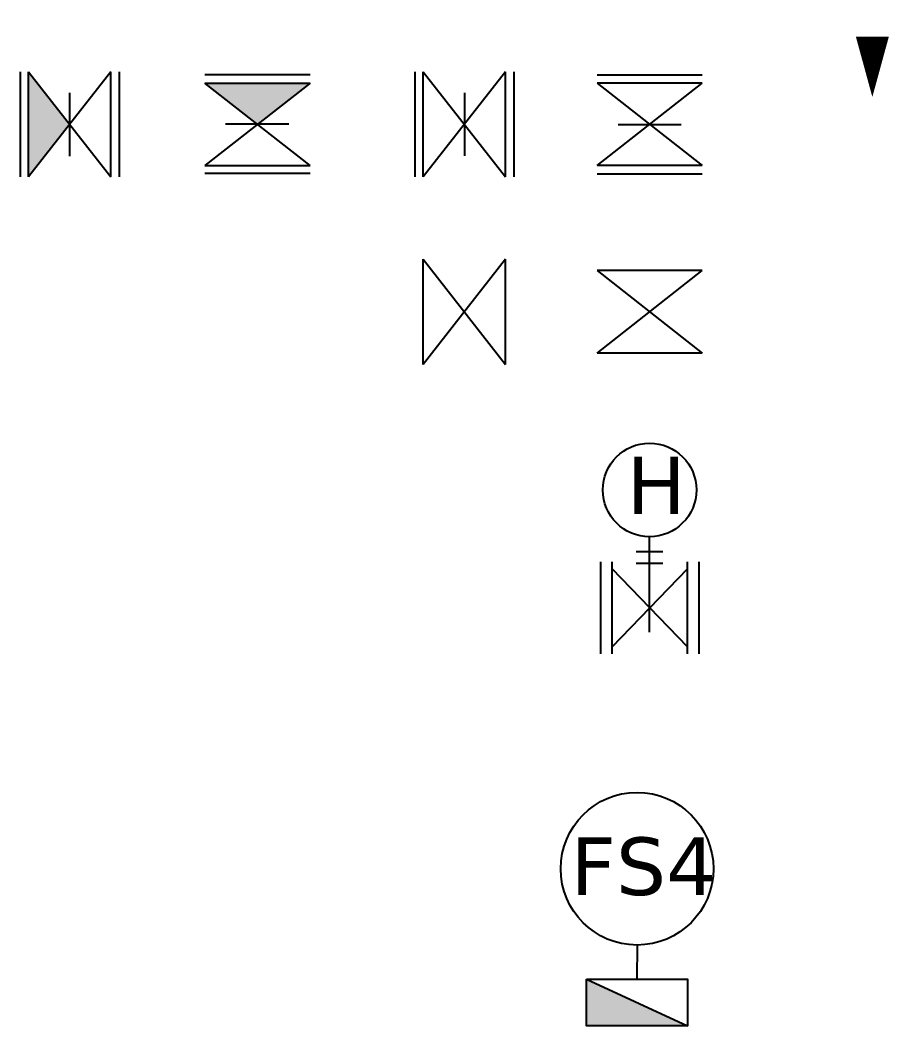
# Model space of a CAD drawing. Header units: millimetres. Extents: x -5247 to 64230, y -16204 to 29599.
# Drawn here: x -5198 to -3173, y 5679 to 8025 of the extents above; entities that cross this region are included whole.
import ezdxf

# ---------------------------------------------------------------- set-up
doc = ezdxf.new("R2010")
doc.units = ezdxf.units.MM
doc.layers.add('1', color=7, linetype='Continuous')
doc.layers.add('2', color=7, linetype='Continuous')
doc.styles.get("Standard").update_dxf_attribs({"font": 'arial.ttf'})

msp = doc.modelspace()

# ---------------------------------------------------------------- hatches: boundary and pattern name
at = {"layer": '2', "ltscale": 0.166667}
h = msp.add_hatch(color=256, dxfattribs=at)
h.dxf.hatch_style = 1
h.paths.add_polyline_path([(-5178.852, 7659.821), (-5082.798, 7782.346), (-5178.852, 7904.871)])
h = msp.add_hatch(color=256, dxfattribs=at)
h.dxf.hatch_style = 1
h.paths.add_polyline_path([(-4767.221, 7878.4), (-4644.696, 7782.346), (-4522.171, 7878.4)])
at = {"layer": '2', "ltscale": 0.5}
msp.add_hatch(color=256, dxfattribs=at).paths.add_polyline_path([(-3877.822, 5787.809), (-3877.822, 5678.593), (-3642.084, 5678.593)])

# ---------------------------------------------------------------- linework, layer by layer
at = {"layer": '1'}
msp.add_lwpolyline([(-3211.01, 7986.683, 77, 0, 0), (-3211.01, 7845.834, 0, 0, 0)], format="xyseb", dxfattribs=at)
at = {"layer": '2'}
for p, q in [((-5198.063, 7904.871), (-5198.063, 7659.821)), ((-5178.852, 7659.821), (-5178.852, 7904.871)), ((-4986.744, 7904.871), (-5178.852, 7659.821)), ((-5178.852, 7904.871), (-4986.744, 7659.821)), ((-4986.744, 7659.821), (-4986.744, 7904.871)), ((-4967.533, 7904.871), (-4967.533, 7659.821)), ((-4522.171, 7897.611), (-4767.221, 7897.611)), ((-4277.5, 7904.831), (-4277.5, 7659.781)), ((-4258.289, 7659.781), (-4258.289, 7904.831)), ((-4066.181, 7904.831), (-4258.289, 7659.781)), ((-4258.289, 7904.831), (-4066.181, 7659.781)), ((-4066.181, 7659.781), (-4066.181, 7904.831)), ((-4046.97, 7904.831), (-4046.97, 7659.781)), ((-3852.992, 7897.198), (-3607.942, 7897.198)), ((-4767.221, 7878.4), (-4522.171, 7878.4)), ((-4522.171, 7686.292), (-4767.221, 7878.4)), ((-4522.171, 7878.4), (-4767.221, 7686.292)), ((-3607.942, 7877.987), (-3852.992, 7877.987)), ((-3852.992, 7877.987), (-3607.942, 7685.878)), ((-3852.992, 7685.878), (-3607.942, 7877.987)), ((-5082.798, 7855.861), (-5082.798, 7708.831)), ((-5082.798, 7855.861), (-5082.798, 7708.085)), ((-4162.235, 7855.821), (-4162.235, 7708.791)), ((-4571.181, 7782.346), (-4718.958, 7782.346)), ((-4571.181, 7782.346), (-4718.211, 7782.346)), ((-3803.982, 7781.933), (-3656.952, 7781.933)), ((-4767.221, 7686.292), (-4522.171, 7686.292)), ((-3607.942, 7685.878), (-3852.992, 7685.878)), ((-4522.171, 7667.081), (-4767.221, 7667.081)), ((-3852.992, 7666.667), (-3607.942, 7666.667)), ((-4258.289, 7222.041), (-4258.289, 7467.091)), ((-4066.181, 7467.091), (-4258.289, 7222.041)), ((-4258.289, 7467.091), (-4066.181, 7222.041)), ((-4066.181, 7222.041), (-4066.181, 7467.091)), ((-3607.942, 7440.62), (-3852.992, 7440.62)), ((-3852.992, 7440.62), (-3607.942, 7248.512)), ((-3852.992, 7248.512), (-3607.942, 7440.62)), ((-3607.942, 7248.512), (-3852.992, 7248.512)), ((-3843.762, 6546.605), (-3843.762, 6761.56)), ((-3817.692, 6546.605), (-3817.692, 6761.56)), ((-3642.063, 6546.605), (-3642.063, 6761.56)), ((-3615.17, 6546.605), (-3615.17, 6761.56)), ((-3642.063, 6562.639), (-3817.692, 6744.821)), ((-3817.692, 6562.639), (-3642.063, 6744.821))]:
    msp.add_line(p, q, dxfattribs=at)
at = {"layer": '2', "ltscale": 30}
msp.add_line((-3730.467, 6597.029), (-3730.467, 6819.963), dxfattribs=at)
at = {"layer": '2', "ltscale": 0.5}
for p, q in [((-3699.36, 6784.868), (-3761.575, 6784.868)), ((-3699.36, 6757.608), (-3761.575, 6757.608)), ((-3759.743, 5867.234), (-3759.953, 5787.809)), ((-3877.822, 5787.809), (-3642.084, 5678.593))]:
    msp.add_line(p, q, dxfattribs=at)
msp.add_lwpolyline([(-3877.822, 5787.809), (-3642.084, 5787.809), (-3642.084, 5678.593), (-3877.822, 5678.593)], close=True, dxfattribs=at)
for centre, radius in [((-3730.467, 6929.06), 109.097), ((-3759.69, 6045.29), 178.055)]:
    msp.add_circle(centre, radius, dxfattribs=at)

# ---------------------------------------------------------------- texts
at = {"layer": '2', "ltscale": 15, "char_height": 134.4, "width": 274.02081, "attachment_point": 1}
for s, insert in [('{\\fVerdana|b0|i0|c204|p34;Н}', (-3784.457, 7006.964)), ('{\\fVerdana|b0|i0|c204|p34;FS4}', (-3914.927, 6118.287))]:
    msp.add_mtext(s, dxfattribs=dict(at, insert=insert))

doc.saveas('drawing.dxf')
